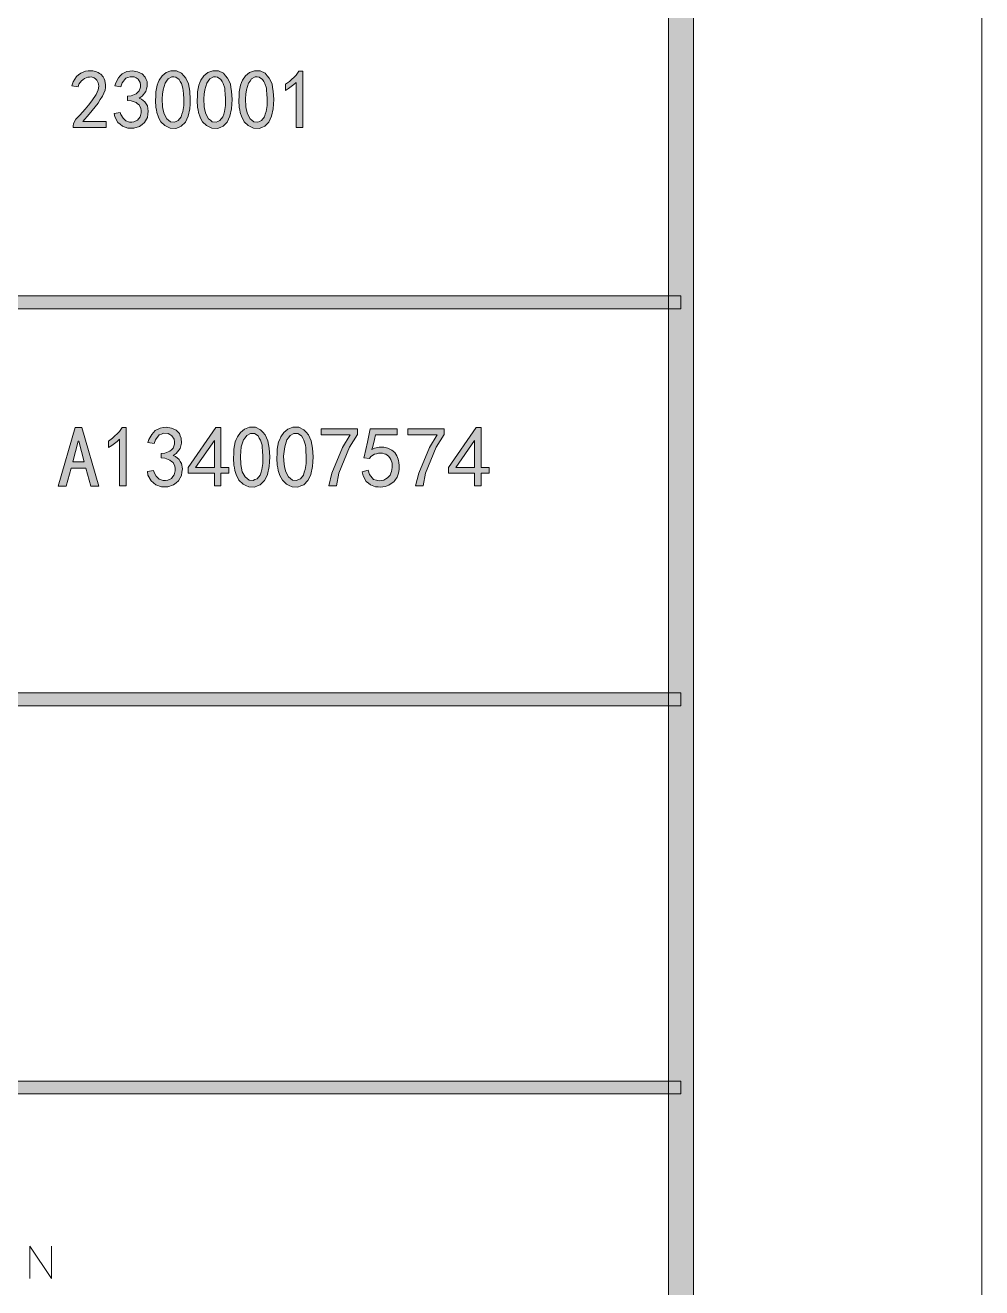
# Model space of a CAD drawing. Header units: millimetres. Extents: x 803 to 707111, y 130 to 2706464.
# Drawn here: x 703296 to 707111, y 2691996 to 2697030 of the extents above; entities that cross this region are included whole.
import ezdxf

# ---------------------------------------------------------------- set-up
doc = ezdxf.new("R2010")
doc.units = ezdxf.units.MM

msp = doc.modelspace()

# ---------------------------------------------------------------- hatches: boundary and pattern name
h = msp.add_hatch(color=0)
h.dxf.hatch_style = 2
h.paths.add_polyline_path([(705960.9, 2636339.7), (705860.9, 2636439.8), (705860.9, 2705213.8), (705960.9, 2705313.9)])
h = msp.add_hatch(color=0)
h.dxf.hatch_style = 2
h.paths.add_polyline_path([(703487.9, 2696627.8), (703488.8, 2696637.7), (703497.8, 2696655.3), (703505.9, 2696663), (703514.5, 2696670.8), (703536, 2696695.2), (703548.9, 2696711.5), (703562.2, 2696728.3), (703578.9, 2696754), (703582.8, 2696763.1), (703586.6, 2696772.1), (703589.7, 2696787.5), (703588.8, 2696794.4), (703587.5, 2696800.8), (703581.5, 2696811.6), (703576.3, 2696815.9), (703571.2, 2696819.7), (703559.2, 2696823.6), (703552.3, 2696822.7), (703545.4, 2696822.3), (703532.5, 2696817.2), (703526.1, 2696812.4), (703520.1, 2696807.7), (703510.7, 2696794.4), (703507.2, 2696785), (703482.7, 2696788.8), (703487.9, 2696803.9), (703501.2, 2696825.7), (703509.4, 2696832.6), (703517.5, 2696839.5), (703536.8, 2696846.8), (703547.6, 2696847.6), (703554, 2696848.1), (703566, 2696847.6), (703571.2, 2696846.8), (703576.3, 2696845.9), (703587.1, 2696841.2), (703592.7, 2696837.8), (703598.2, 2696834.3), (703607.3, 2696823.6), (703610.7, 2696816.3), (703614.1, 2696809), (703616.7, 2696791.8), (703615.8, 2696782), (703615, 2696771.7), (703604.7, 2696747.6), (703595.7, 2696733.9), (703586.6, 2696719.7), (703551.4, 2696675.9), (703525.7, 2696646.3), (703619.3, 2696646.3), (703619.3, 2696622.7), (703487.9, 2696622.7)])
h = msp.add_hatch(color=0)
h.dxf.hatch_style = 2
h.paths.add_polyline_path([(703651.5, 2696678.5), (703675.1, 2696682.3), (703677.7, 2696674.2), (703686.3, 2696660), (703691.8, 2696654.4), (703697.8, 2696648.9), (703712.4, 2696643.7), (703721, 2696644.1), (703730, 2696644.6), (703743.8, 2696651.4), (703748.9, 2696658.3), (703754.1, 2696665.2), (703758.8, 2696681.1), (703758.4, 2696689.6), (703757.5, 2696698.2), (703750.7, 2696712), (703744.6, 2696716.7), (703738.2, 2696721.8), (703718.5, 2696728.7), (703704.7, 2696730.4), (703704.7, 2696747.6), (703718.5, 2696748.9), (703738.2, 2696755.8), (703744.6, 2696761.8), (703750.7, 2696767.8), (703756.2, 2696782.8), (703755.4, 2696792.3), (703754.9, 2696801.7), (703746.4, 2696815.4), (703738.6, 2696819.7), (703730.9, 2696823.6), (703714.2, 2696824.9), (703705.6, 2696821.5), (703697, 2696818.4), (703682.8, 2696800), (703677.7, 2696785), (703654.1, 2696788.8), (703657.9, 2696800.8), (703668.7, 2696820.2), (703675.5, 2696827.9), (703682.4, 2696835.6), (703700.9, 2696845.1), (703712.9, 2696846.4), (703724.5, 2696847.6), (703744.6, 2696844.6), (703753.7, 2696840.3), (703762.2, 2696836.1), (703774.7, 2696823.2), (703778.1, 2696814.2), (703782, 2696805.6), (703782.9, 2696786.2), (703780.3, 2696775.9), (703777.7, 2696765.6), (703762.7, 2696747.6), (703750.2, 2696739.4), (703759.7, 2696735.6), (703773.4, 2696724), (703778.1, 2696716.3), (703783.3, 2696708.5), (703786.3, 2696687.9), (703785, 2696675.5), (703783.3, 2696662.6), (703771.7, 2696642), (703762.2, 2696634.3), (703752.4, 2696626.5), (703730, 2696619.2), (703718, 2696619.7), (703705.6, 2696619.7), (703684.1, 2696627.4), (703675.1, 2696635.1), (703666.1, 2696642.4), (703654.1, 2696664.3)])
h = msp.add_hatch(color=0)
h.paths.add_polyline_path([(703816.8, 2696746.7), (703817.2, 2696763.9), (703822.4, 2696791.4), (703826.2, 2696801.3), (703830.5, 2696811.6), (703842.5, 2696827.9), (703850.3, 2696834.3), (703858.4, 2696841.2), (703877.3, 2696847.6), (703888.9, 2696847.6), (703900.1, 2696847.6), (703919.8, 2696838.2), (703928.4, 2696828.8), (703937, 2696819.3), (703947.7, 2696795.7), (703950.3, 2696781.1), (703952.9, 2696766.9), (703954.6, 2696734.3), (703953.7, 2696715.4), (703952.9, 2696696.9), (703946.4, 2696666.9), (703940.9, 2696655.3), (703935.3, 2696643.7), (703918.5, 2696627.4), (703907.8, 2696622.7), (703896.6, 2696617.9), (703874.3, 2696619.2), (703863.6, 2696624.8), (703852.4, 2696630), (703837, 2696645), (703832.2, 2696654), (703827.5, 2696663), (703821.1, 2696682.3), (703819.4, 2696692.2), (703817.2, 2696702.1), (703815.9, 2696729.6)])
h.paths.add_polyline_path([(703843.8, 2696754.5), (703842.1, 2696736.9), (703843.4, 2696705.1), (703846.4, 2696690.9), (703849.8, 2696676.8), (703860.6, 2696657), (703867.9, 2696651.4), (703875.6, 2696645.4), (703890.6, 2696643.3), (703898.4, 2696646.7), (703906.5, 2696650.1), (703917.7, 2696664.7), (703921.1, 2696675.5), (703925, 2696686.2), (703928.4, 2696709.4), (703928.4, 2696722.3), (703928.4, 2696734.7), (703927.5, 2696757.9), (703926.3, 2696768.2), (703925.4, 2696778.5), (703919.8, 2696797.4), (703914.7, 2696806), (703909.9, 2696814.2), (703897.1, 2696823.2), (703888.9, 2696823.6), (703880.7, 2696823.6), (703866.1, 2696815.9), (703860.1, 2696807.3), (703854.1, 2696798.7), (703846, 2696772.5)])
h = msp.add_hatch(color=0)
h.paths.add_polyline_path([(703982.9, 2696746.7), (703983.8, 2696763.9), (703988.5, 2696791.4), (703992.8, 2696801.3), (703997.1, 2696811.6), (704009.1, 2696827.9), (704016.8, 2696834.3), (704024.6, 2696841.2), (704043.9, 2696847.6), (704055.1, 2696847.6), (704066.7, 2696847.6), (704086.4, 2696838.2), (704094.6, 2696828.8), (704103.1, 2696819.3), (704114.3, 2696795.7), (704116.9, 2696781.1), (704119.5, 2696766.9), (704121.2, 2696734.3), (704119.9, 2696715.4), (704119, 2696696.9), (704112.6, 2696666.9), (704107, 2696655.3), (704101.4, 2696643.7), (704085.1, 2696627.4), (704074, 2696622.7), (704062.8, 2696617.9), (704040.9, 2696619.2), (704029.7, 2696624.8), (704018.6, 2696630), (704003.1, 2696645), (703998.4, 2696654), (703994.1, 2696663), (703987.7, 2696682.3), (703985.5, 2696692.2), (703983.8, 2696702.1), (703982.5, 2696729.6)])
h.paths.add_polyline_path([(704010.4, 2696754.5), (704008.3, 2696736.9), (704009.6, 2696705.1), (704013, 2696690.9), (704016, 2696676.8), (704026.7, 2696657), (704034.5, 2696651.4), (704041.8, 2696645.4), (704057.2, 2696643.3), (704064.9, 2696646.7), (704072.7, 2696650.1), (704083.8, 2696664.7), (704087.7, 2696675.5), (704091.1, 2696686.2), (704094.6, 2696709.4), (704094.6, 2696722.3), (704094.6, 2696734.7), (704093.7, 2696757.9), (704092.8, 2696768.2), (704092, 2696778.5), (704086, 2696797.4), (704081.3, 2696806), (704076.1, 2696814.2), (704063.2, 2696823.2), (704055.1, 2696823.6), (704046.9, 2696823.6), (704032.7, 2696815.9), (704026.3, 2696807.3), (704020.3, 2696798.7), (704012.1, 2696772.5)])
h = msp.add_hatch(color=0)
h.paths.add_polyline_path([(704149.1, 2696746.7), (704149.9, 2696763.9), (704154.7, 2696791.4), (704159, 2696801.3), (704163.3, 2696811.6), (704175.3, 2696827.9), (704183, 2696834.3), (704190.7, 2696841.2), (704210.1, 2696847.6), (704221.2, 2696847.6), (704232.8, 2696847.6), (704252.6, 2696838.2), (704261.1, 2696828.8), (704269.3, 2696819.3), (704280.5, 2696795.7), (704283, 2696781.1), (704285.6, 2696766.9), (704287.3, 2696734.3), (704286.5, 2696715.4), (704285.2, 2696696.9), (704278.7, 2696666.9), (704273.2, 2696655.3), (704268, 2696643.7), (704251.3, 2696627.4), (704240.1, 2696622.7), (704229.4, 2696617.9), (704207, 2696619.2), (704195.9, 2696624.8), (704185.2, 2696630), (704169.3, 2696645), (704165, 2696654), (704160.3, 2696663), (704153.8, 2696682.3), (704152.1, 2696692.2), (704149.9, 2696702.1), (704148.7, 2696729.6)])
h.paths.add_polyline_path([(704176.6, 2696754.5), (704174.4, 2696736.9), (704176.1, 2696705.1), (704179.1, 2696690.9), (704182.6, 2696676.8), (704193.3, 2696657), (704200.6, 2696651.4), (704207.9, 2696645.4), (704223.4, 2696643.3), (704231.1, 2696646.7), (704238.8, 2696650.1), (704250.4, 2696664.7), (704253.8, 2696675.5), (704257.3, 2696686.2), (704261.1, 2696709.4), (704261.1, 2696722.3), (704261.1, 2696734.7), (704259.9, 2696757.9), (704259, 2696768.2), (704258.1, 2696778.5), (704252.1, 2696797.4), (704247.4, 2696806), (704242.7, 2696814.2), (704229.4, 2696823.2), (704221.2, 2696823.6), (704213.5, 2696823.6), (704198.9, 2696815.9), (704192.9, 2696807.3), (704186.4, 2696798.7), (704178.7, 2696772.5)])
h = msp.add_hatch(color=0)
h.dxf.hatch_style = 2
h.paths.add_polyline_path([(704376.6, 2696802.1), (704368.1, 2696793.5), (704346.6, 2696777.2), (704333.7, 2696769.5), (704333.7, 2696794.4), (704350, 2696805.1), (704376.6, 2696831.3), (704386.9, 2696846.4), (704402.8, 2696846.4), (704402.8, 2696622.7), (704376.6, 2696622.7)])
h = msp.add_hatch(color=0)
h.dxf.hatch_style = 2
h.paths.add_polyline_path([(705910.7, 2695951.2), (705910.7, 2695899.2), (699906.3, 2695899.2), (699906.3, 2695951.2)])
h = msp.add_hatch(color=0)
h.paths.add_polyline_path([(703589.7, 2695191.7), (703557.5, 2695191.7), (703538.6, 2695263.4), (703478.9, 2695263.4), (703460, 2695191.7), (703427.8, 2695191.7), (703495.2, 2695425.7), (703522.2, 2695425.7)])
h.paths.add_polyline_path([(703531.7, 2695289.1), (703510.2, 2695371.6), (703507.2, 2695371.6), (703485.8, 2695289.1)])
h = msp.add_hatch(color=0)
h.dxf.hatch_style = 2
h.paths.add_polyline_path([(703672.1, 2695379.7), (703663.5, 2695370.7), (703641.2, 2695354), (703627.9, 2695345.8), (703627.9, 2695371.6), (703644.6, 2695383.2), (703672.1, 2695409.8), (703683.2, 2695425.7), (703699.1, 2695425.7), (703699.1, 2695193), (703672.1, 2695193)])
h = msp.add_hatch(color=0)
h.dxf.hatch_style = 2
h.paths.add_polyline_path([(703783.3, 2695251.3), (703807.3, 2695255.2), (703809.9, 2695246.6), (703818.9, 2695232), (703824.9, 2695226), (703830.9, 2695220.4), (703846.4, 2695214.8), (703855.4, 2695215.3), (703864.4, 2695215.7), (703879, 2695223), (703884.6, 2695230.3), (703889.8, 2695237.2), (703894.5, 2695253.5), (703894.1, 2695262.5), (703893.2, 2695272), (703886.3, 2695286.1), (703879.9, 2695290.8), (703873.4, 2695296), (703852.8, 2695303.3), (703838.7, 2695305.4), (703838.7, 2695322.6), (703852.8, 2695324.3), (703873.4, 2695331.6), (703879.9, 2695337.6), (703886.3, 2695343.7), (703891.9, 2695359.5), (703891.1, 2695369.4), (703890.6, 2695379.3), (703881.6, 2695393.5), (703873.4, 2695397.7), (703865.7, 2695402), (703848.1, 2695403.3), (703839.1, 2695399.9), (703830.1, 2695396.5), (703815.5, 2695377.6), (703809.9, 2695362.1), (703785.9, 2695366), (703789.7, 2695378), (703800.9, 2695398.6), (703808.2, 2695406.8), (703815.1, 2695414.5), (703834.4, 2695423.9), (703846.4, 2695425.7), (703858.9, 2695426.9), (703879.9, 2695423.9), (703889.3, 2695419.2), (703898.4, 2695414.9), (703911.2, 2695401.6), (703914.7, 2695392.6), (703918.5, 2695383.2), (703919.4, 2695363.4), (703916.8, 2695352.7), (703914.2, 2695341.9), (703898.8, 2695322.6), (703885.9, 2695314.9), (703895.3, 2695310.6), (703909.9, 2695298.6), (703914.7, 2695290.4), (703919.8, 2695282.3), (703923.3, 2695260.8), (703921.5, 2695247.9), (703919.8, 2695234.6), (703908.2, 2695213.1), (703897.9, 2695205.4), (703887.6, 2695197.2), (703864.9, 2695189.5), (703852, 2695189.5), (703839.1, 2695189.9), (703816.8, 2695198.1), (703807.3, 2695205.8), (703797.9, 2695213.6), (703785.9, 2695236.3)])
h = msp.add_hatch(color=0)
h.paths.add_polyline_path([(704050.8, 2695244.5), (703946.4, 2695244.5), (703946.4, 2695267.2), (704055.9, 2695425.7), (704076.5, 2695425.7), (704076.5, 2695267.2), (704108.7, 2695267.2), (704108.7, 2695244.5), (704076.5, 2695244.5), (704076.5, 2695193), (704050.8, 2695193)])
h.paths.add_polyline_path([(704050.8, 2695267.2), (704050.8, 2695374.1), (703974.8, 2695267.2)])
h = msp.add_hatch(color=0)
h.paths.add_polyline_path([(704127.6, 2695322.2), (704128.5, 2695340.2), (704133.6, 2695368.6), (704137.9, 2695378.9), (704142.2, 2695389.2), (704154.7, 2695406.8), (704162.8, 2695413.2), (704171, 2695420.1), (704190.7, 2695426.9), (704202.8, 2695426.9), (704214.3, 2695426.9), (704235, 2695417.1), (704244, 2695407.2), (704252.6, 2695397.3), (704264.2, 2695372.8), (704266.7, 2695357.8), (704269.7, 2695343.2), (704271.5, 2695308.9), (704270.2, 2695289.6), (704269.3, 2695270.2), (704262.4, 2695238.9), (704256.9, 2695226.9), (704250.8, 2695214.8), (704233.7, 2695197.7), (704222.1, 2695193), (704210.9, 2695188.2), (704187.7, 2695189.5), (704176.1, 2695195.1), (704165, 2695200.7), (704148.7, 2695216.1), (704143.9, 2695225.6), (704139.2, 2695235), (704132.3, 2695254.8), (704130.2, 2695265.5), (704128.5, 2695275.8), (704127.2, 2695304.2)])
h.paths.add_polyline_path([(704156, 2695330.3), (704154.2, 2695311.5), (704155.5, 2695278.4), (704159, 2695264.2), (704162, 2695249.6), (704173.1, 2695229), (704180.9, 2695223), (704189, 2695216.6), (704204.9, 2695214.4), (704212.6, 2695218.3), (704220.8, 2695221.7), (704232.8, 2695236.7), (704236.7, 2695247.9), (704240.1, 2695259.1), (704244, 2695283.1), (704244, 2695296.4), (704244, 2695309.7), (704242.7, 2695333.8), (704241.8, 2695344.5), (704241, 2695355.2), (704235, 2695375), (704229.8, 2695383.6), (704224.7, 2695392.6), (704210.9, 2695401.6), (704202.8, 2695402), (704194.2, 2695402), (704179.6, 2695393.9), (704173.1, 2695384.9), (704166.7, 2695376.3), (704158.1, 2695348.8)])
h = msp.add_hatch(color=0)
h.paths.add_polyline_path([(704300.6, 2695322.2), (704301.5, 2695340.2), (704306.2, 2695368.6), (704311, 2695378.9), (704315.2, 2695389.2), (704327.7, 2695406.8), (704335.9, 2695413.2), (704344, 2695420.1), (704363.8, 2695426.9), (704375.8, 2695426.9), (704387.4, 2695426.9), (704408, 2695417.1), (704417, 2695407.2), (704425.6, 2695397.3), (704437.2, 2695372.8), (704439.8, 2695357.8), (704442.3, 2695343.2), (704444, 2695308.9), (704443.2, 2695289.6), (704442.3, 2695270.2), (704435.5, 2695238.9), (704429.9, 2695226.9), (704423.9, 2695214.8), (704406.7, 2695197.7), (704395.1, 2695193), (704383.9, 2695188.2), (704360.8, 2695189.5), (704349.2, 2695195.1), (704338, 2695200.7), (704321.7, 2695216.1), (704317, 2695225.6), (704312.2, 2695235), (704305.4, 2695254.8), (704303.2, 2695265.5), (704301.5, 2695275.8), (704299.8, 2695304.2)])
h.paths.add_polyline_path([(704329, 2695330.3), (704326.8, 2695311.5), (704328.6, 2695278.4), (704331.6, 2695264.2), (704335, 2695249.6), (704346.2, 2695229), (704353.9, 2695223), (704361.6, 2695216.6), (704377.5, 2695214.4), (704385.7, 2695218.3), (704393.8, 2695221.7), (704405.8, 2695236.7), (704409.3, 2695247.9), (704413.1, 2695259.1), (704417, 2695283.1), (704417, 2695296.4), (704417, 2695309.7), (704415.7, 2695333.8), (704414.9, 2695344.5), (704414, 2695355.2), (704407.6, 2695375), (704402.8, 2695383.6), (704397.7, 2695392.6), (704383.9, 2695401.6), (704375.8, 2695402), (704367.2, 2695402), (704352.2, 2695393.9), (704345.7, 2695384.9), (704339.3, 2695376.3), (704331.1, 2695348.8)])
h = msp.add_hatch(color=0)
h.dxf.hatch_style = 2
h.paths.add_polyline_path([(704507.6, 2695193), (704519.6, 2695244.5), (704562.1, 2695346.7), (704592.6, 2695397.3), (704476.2, 2695397.3), (704476.2, 2695421.4), (704620.9, 2695421.4), (704620.9, 2695398.6), (704589.2, 2695347.1), (704547.1, 2695244.5), (704537.2, 2695193)])
h = msp.add_hatch(color=0)
h.dxf.hatch_style = 2
h.paths.add_polyline_path([(704664.3, 2695256.5), (704669, 2695238.5), (704684.9, 2695218.3), (704696.5, 2695216.1), (704708.1, 2695214), (704726.6, 2695216.6), (704733.9, 2695220.9), (704740.7, 2695225.2), (704751, 2695236.7), (704754, 2695243.6), (704757, 2695250.9), (704759.6, 2695266.8), (704759.6, 2695275.4), (704759.2, 2695284.4), (704754.5, 2695299), (704750.2, 2695305.4), (704745.4, 2695311.5), (704734.3, 2695319.6), (704727.8, 2695321.3), (704721, 2695323.5), (704705.5, 2695323.5), (704697.4, 2695321.3), (704688.8, 2695319.6), (704675, 2695310.2), (704669.5, 2695302.4), (704646.7, 2695305.4), (704648, 2695309.3), (704660.9, 2695367.3), (704672.5, 2695421.4), (704778.9, 2695421.4), (704778.9, 2695397.3), (704692.6, 2695397.3), (704689.2, 2695378.9), (704682.3, 2695349.7), (704678.9, 2695338.9), (704689.2, 2695343.7), (704708.1, 2695347.9), (704716.7, 2695347.9), (704725.7, 2695347.5), (704742.4, 2695343.2), (704750.6, 2695339.8), (704758.8, 2695335.9), (704770.8, 2695326), (704774.2, 2695319.6), (704778.1, 2695313.2), (704783.2, 2695300.3), (704784.9, 2695293.8), (704786.7, 2695287.4), (704788, 2695273.7), (704788, 2695265.9), (704787.5, 2695258.6), (704784.5, 2695243.6), (704781.9, 2695235.5), (704778.9, 2695227.7), (704770.8, 2695214.8), (704765.6, 2695210.1), (704760, 2695205), (704746.7, 2695196.8), (704739, 2695193.8), (704731.3, 2695190.8), (704713.7, 2695188.2), (704703.4, 2695189.1), (704693.1, 2695189.5), (704673.7, 2695197.2), (704664.7, 2695203.7), (704655.7, 2695210.6), (704643.3, 2695233.7), (704639.8, 2695249.6)])
h = msp.add_hatch(color=0)
h.dxf.hatch_style = 2
h.paths.add_polyline_path([(704853.2, 2695193), (704865.7, 2695244.5), (704908.2, 2695346.7), (704938.7, 2695397.3), (704822.3, 2695397.3), (704822.3, 2695421.4), (704967, 2695421.4), (704967, 2695398.6), (704935.2, 2695347.1), (704893.1, 2695244.5), (704883.3, 2695193)])
h = msp.add_hatch(color=0)
h.paths.add_polyline_path([(705088.5, 2695244.5), (704984.6, 2695244.5), (704984.6, 2695267.2), (705094.1, 2695425.7), (705114.3, 2695425.7), (705114.3, 2695267.2), (705146.5, 2695267.2), (705146.5, 2695244.5), (705114.3, 2695244.5), (705114.3, 2695193), (705088.5, 2695193)])
h.paths.add_polyline_path([(705088.5, 2695267.2), (705088.5, 2695374.1), (705012.9, 2695267.2)])
h = msp.add_hatch(color=0)
h.dxf.hatch_style = 2
h.paths.add_polyline_path([(705910.7, 2694368.2), (705910.7, 2694316.7), (699906.3, 2694316.7), (699906.3, 2694368.2)])
h = msp.add_hatch(color=0)
h.dxf.hatch_style = 2
h.paths.add_polyline_path([(705910.7, 2692820.4), (705910.7, 2692768.9), (699906.3, 2692768.9), (699906.3, 2692820.4)])

# ---------------------------------------------------------------- linework, layer by layer
at = {"color": 0, "lineweight": 0}
for points in [[(707110.7, 2635190), (707110.7, 2706463.7), (606199.4, 2706463.7), (606199.4, 2635190)], [(705960.9, 2636339.7), (705860.9, 2636439.8), (705860.9, 2705213.8), (705960.9, 2705313.9)], [(703487.9, 2696627.8), (703488.8, 2696637.7), (703497.8, 2696655.3), (703505.9, 2696663), (703514.5, 2696670.8), (703536, 2696695.2), (703548.9, 2696711.5), (703562.2, 2696728.3), (703578.9, 2696754), (703582.8, 2696763.1), (703586.6, 2696772.1), (703589.7, 2696787.5), (703588.8, 2696794.4), (703587.5, 2696800.8), (703581.5, 2696811.6), (703576.3, 2696815.9), (703571.2, 2696819.7), (703559.2, 2696823.6), (703552.3, 2696822.7), (703545.4, 2696822.3), (703532.5, 2696817.2), (703526.1, 2696812.4), (703520.1, 2696807.7), (703510.7, 2696794.4), (703507.2, 2696785), (703482.7, 2696788.8), (703487.9, 2696803.9), (703501.2, 2696825.7), (703509.4, 2696832.6), (703517.5, 2696839.5), (703536.8, 2696846.8), (703547.6, 2696847.6), (703554, 2696848.1), (703566, 2696847.6), (703571.2, 2696846.8), (703576.3, 2696845.9), (703587.1, 2696841.2), (703592.7, 2696837.8), (703598.2, 2696834.3), (703607.3, 2696823.6), (703610.7, 2696816.3), (703614.1, 2696809), (703616.7, 2696791.8), (703615.8, 2696782), (703615, 2696771.7), (703604.7, 2696747.6), (703595.7, 2696733.9), (703586.6, 2696719.7), (703551.4, 2696675.9), (703525.7, 2696646.3), (703619.3, 2696646.3), (703619.3, 2696622.7), (703487.9, 2696622.7)], [(703651.5, 2696678.5), (703675.1, 2696682.3), (703677.7, 2696674.2), (703686.3, 2696660), (703691.8, 2696654.4), (703697.8, 2696648.9), (703712.4, 2696643.7), (703721, 2696644.1), (703730, 2696644.6), (703743.8, 2696651.4), (703748.9, 2696658.3), (703754.1, 2696665.2), (703758.8, 2696681.1), (703758.4, 2696689.6), (703757.5, 2696698.2), (703750.7, 2696712), (703744.6, 2696716.7), (703738.2, 2696721.8), (703718.5, 2696728.7), (703704.7, 2696730.4), (703704.7, 2696747.6), (703718.5, 2696748.9), (703738.2, 2696755.8), (703744.6, 2696761.8), (703750.7, 2696767.8), (703756.2, 2696782.8), (703755.4, 2696792.3), (703754.9, 2696801.7), (703746.4, 2696815.4), (703738.6, 2696819.7), (703730.9, 2696823.6), (703714.2, 2696824.9), (703705.6, 2696821.5), (703697, 2696818.4), (703682.8, 2696800), (703677.7, 2696785), (703654.1, 2696788.8), (703657.9, 2696800.8), (703668.7, 2696820.2), (703675.5, 2696827.9), (703682.4, 2696835.6), (703700.9, 2696845.1), (703712.9, 2696846.4), (703724.5, 2696847.6), (703744.6, 2696844.6), (703753.7, 2696840.3), (703762.2, 2696836.1), (703774.7, 2696823.2), (703778.1, 2696814.2), (703782, 2696805.6), (703782.9, 2696786.2), (703780.3, 2696775.9), (703777.7, 2696765.6), (703762.7, 2696747.6), (703750.2, 2696739.4), (703759.7, 2696735.6), (703773.4, 2696724), (703778.1, 2696716.3), (703783.3, 2696708.5), (703786.3, 2696687.9), (703785, 2696675.5), (703783.3, 2696662.6), (703771.7, 2696642), (703762.2, 2696634.3), (703752.4, 2696626.5), (703730, 2696619.2), (703718, 2696619.7), (703705.6, 2696619.7), (703684.1, 2696627.4), (703675.1, 2696635.1), (703666.1, 2696642.4), (703654.1, 2696664.3)], [(703816.8, 2696746.7), (703817.2, 2696763.9), (703822.4, 2696791.4), (703826.2, 2696801.3), (703830.5, 2696811.6), (703842.5, 2696827.9), (703850.3, 2696834.3), (703858.4, 2696841.2), (703877.3, 2696847.6), (703888.9, 2696847.6), (703900.1, 2696847.6), (703919.8, 2696838.2), (703928.4, 2696828.8), (703937, 2696819.3), (703947.7, 2696795.7), (703950.3, 2696781.1), (703952.9, 2696766.9), (703954.6, 2696734.3), (703953.7, 2696715.4), (703952.9, 2696696.9), (703946.4, 2696666.9), (703940.9, 2696655.3), (703935.3, 2696643.7), (703918.5, 2696627.4), (703907.8, 2696622.7), (703896.6, 2696617.9), (703874.3, 2696619.2), (703863.6, 2696624.8), (703852.4, 2696630), (703837, 2696645), (703832.2, 2696654), (703827.5, 2696663), (703821.1, 2696682.3), (703819.4, 2696692.2), (703817.2, 2696702.1), (703815.9, 2696729.6)], [(703843.8, 2696754.5), (703842.1, 2696736.9), (703843.4, 2696705.1), (703846.4, 2696690.9), (703849.8, 2696676.8), (703860.6, 2696657), (703867.9, 2696651.4), (703875.6, 2696645.4), (703890.6, 2696643.3), (703898.4, 2696646.7), (703906.5, 2696650.1), (703917.7, 2696664.7), (703921.1, 2696675.5), (703925, 2696686.2), (703928.4, 2696709.4), (703928.4, 2696722.3), (703928.4, 2696734.7), (703927.5, 2696757.9), (703926.3, 2696768.2), (703925.4, 2696778.5), (703919.8, 2696797.4), (703914.7, 2696806), (703909.9, 2696814.2), (703897.1, 2696823.2), (703888.9, 2696823.6), (703880.7, 2696823.6), (703866.1, 2696815.9), (703860.1, 2696807.3), (703854.1, 2696798.7), (703846, 2696772.5)], [(703982.9, 2696746.7), (703983.8, 2696763.9), (703988.5, 2696791.4), (703992.8, 2696801.3), (703997.1, 2696811.6), (704009.1, 2696827.9), (704016.8, 2696834.3), (704024.6, 2696841.2), (704043.9, 2696847.6), (704055.1, 2696847.6), (704066.7, 2696847.6), (704086.4, 2696838.2), (704094.6, 2696828.8), (704103.1, 2696819.3), (704114.3, 2696795.7), (704116.9, 2696781.1), (704119.5, 2696766.9), (704121.2, 2696734.3), (704119.9, 2696715.4), (704119, 2696696.9), (704112.6, 2696666.9), (704107, 2696655.3), (704101.4, 2696643.7), (704085.1, 2696627.4), (704074, 2696622.7), (704062.8, 2696617.9), (704040.9, 2696619.2), (704029.7, 2696624.8), (704018.6, 2696630), (704003.1, 2696645), (703998.4, 2696654), (703994.1, 2696663), (703987.7, 2696682.3), (703985.5, 2696692.2), (703983.8, 2696702.1), (703982.5, 2696729.6)], [(704010.4, 2696754.5), (704008.3, 2696736.9), (704009.6, 2696705.1), (704013, 2696690.9), (704016, 2696676.8), (704026.7, 2696657), (704034.5, 2696651.4), (704041.8, 2696645.4), (704057.2, 2696643.3), (704064.9, 2696646.7), (704072.7, 2696650.1), (704083.8, 2696664.7), (704087.7, 2696675.5), (704091.1, 2696686.2), (704094.6, 2696709.4), (704094.6, 2696722.3), (704094.6, 2696734.7), (704093.7, 2696757.9), (704092.8, 2696768.2), (704092, 2696778.5), (704086, 2696797.4), (704081.3, 2696806), (704076.1, 2696814.2), (704063.2, 2696823.2), (704055.1, 2696823.6), (704046.9, 2696823.6), (704032.7, 2696815.9), (704026.3, 2696807.3), (704020.3, 2696798.7), (704012.1, 2696772.5)], [(704149.1, 2696746.7), (704149.9, 2696763.9), (704154.7, 2696791.4), (704159, 2696801.3), (704163.3, 2696811.6), (704175.3, 2696827.9), (704183, 2696834.3), (704190.7, 2696841.2), (704210.1, 2696847.6), (704221.2, 2696847.6), (704232.8, 2696847.6), (704252.6, 2696838.2), (704261.1, 2696828.8), (704269.3, 2696819.3), (704280.5, 2696795.7), (704283, 2696781.1), (704285.6, 2696766.9), (704287.3, 2696734.3), (704286.5, 2696715.4), (704285.2, 2696696.9), (704278.7, 2696666.9), (704273.2, 2696655.3), (704268, 2696643.7), (704251.3, 2696627.4), (704240.1, 2696622.7), (704229.4, 2696617.9), (704207, 2696619.2), (704195.9, 2696624.8), (704185.2, 2696630), (704169.3, 2696645), (704165, 2696654), (704160.3, 2696663), (704153.8, 2696682.3), (704152.1, 2696692.2), (704149.9, 2696702.1), (704148.7, 2696729.6)], [(704176.6, 2696754.5), (704174.4, 2696736.9), (704176.1, 2696705.1), (704179.1, 2696690.9), (704182.6, 2696676.8), (704193.3, 2696657), (704200.6, 2696651.4), (704207.9, 2696645.4), (704223.4, 2696643.3), (704231.1, 2696646.7), (704238.8, 2696650.1), (704250.4, 2696664.7), (704253.8, 2696675.5), (704257.3, 2696686.2), (704261.1, 2696709.4), (704261.1, 2696722.3), (704261.1, 2696734.7), (704259.9, 2696757.9), (704259, 2696768.2), (704258.1, 2696778.5), (704252.1, 2696797.4), (704247.4, 2696806), (704242.7, 2696814.2), (704229.4, 2696823.2), (704221.2, 2696823.6), (704213.5, 2696823.6), (704198.9, 2696815.9), (704192.9, 2696807.3), (704186.4, 2696798.7), (704178.7, 2696772.5)], [(704376.6, 2696802.1), (704368.1, 2696793.5), (704346.6, 2696777.2), (704333.7, 2696769.5), (704333.7, 2696794.4), (704350, 2696805.1), (704376.6, 2696831.3), (704386.9, 2696846.4), (704402.8, 2696846.4), (704402.8, 2696622.7), (704376.6, 2696622.7)], [(705910.7, 2695951.2), (705910.7, 2695899.2), (699906.3, 2695899.2), (699906.3, 2695951.2)], [(703589.7, 2695191.7), (703557.5, 2695191.7), (703538.6, 2695263.4), (703478.9, 2695263.4), (703460, 2695191.7), (703427.8, 2695191.7), (703495.2, 2695425.7), (703522.2, 2695425.7)], [(703672.1, 2695379.7), (703663.5, 2695370.7), (703641.2, 2695354), (703627.9, 2695345.8), (703627.9, 2695371.6), (703644.6, 2695383.2), (703672.1, 2695409.8), (703683.2, 2695425.7), (703699.1, 2695425.7), (703699.1, 2695193), (703672.1, 2695193)], [(703783.3, 2695251.3), (703807.3, 2695255.2), (703809.9, 2695246.6), (703818.9, 2695232), (703824.9, 2695226), (703830.9, 2695220.4), (703846.4, 2695214.8), (703855.4, 2695215.3), (703864.4, 2695215.7), (703879, 2695223), (703884.6, 2695230.3), (703889.8, 2695237.2), (703894.5, 2695253.5), (703894.1, 2695262.5), (703893.2, 2695272), (703886.3, 2695286.1), (703879.9, 2695290.8), (703873.4, 2695296), (703852.8, 2695303.3), (703838.7, 2695305.4), (703838.7, 2695322.6), (703852.8, 2695324.3), (703873.4, 2695331.6), (703879.9, 2695337.6), (703886.3, 2695343.7), (703891.9, 2695359.5), (703891.1, 2695369.4), (703890.6, 2695379.3), (703881.6, 2695393.5), (703873.4, 2695397.7), (703865.7, 2695402), (703848.1, 2695403.3), (703839.1, 2695399.9), (703830.1, 2695396.5), (703815.5, 2695377.6), (703809.9, 2695362.1), (703785.9, 2695366), (703789.7, 2695378), (703800.9, 2695398.6), (703808.2, 2695406.8), (703815.1, 2695414.5), (703834.4, 2695423.9), (703846.4, 2695425.7), (703858.9, 2695426.9), (703879.9, 2695423.9), (703889.3, 2695419.2), (703898.4, 2695414.9), (703911.2, 2695401.6), (703914.7, 2695392.6), (703918.5, 2695383.2), (703919.4, 2695363.4), (703916.8, 2695352.7), (703914.2, 2695341.9), (703898.8, 2695322.6), (703885.9, 2695314.9), (703895.3, 2695310.6), (703909.9, 2695298.6), (703914.7, 2695290.4), (703919.8, 2695282.3), (703923.3, 2695260.8), (703921.5, 2695247.9), (703919.8, 2695234.6), (703908.2, 2695213.1), (703897.9, 2695205.4), (703887.6, 2695197.2), (703864.9, 2695189.5), (703852, 2695189.5), (703839.1, 2695189.9), (703816.8, 2695198.1), (703807.3, 2695205.8), (703797.9, 2695213.6), (703785.9, 2695236.3)], [(704050.8, 2695244.5), (703946.4, 2695244.5), (703946.4, 2695267.2), (704055.9, 2695425.7), (704076.5, 2695425.7), (704076.5, 2695267.2), (704108.7, 2695267.2), (704108.7, 2695244.5), (704076.5, 2695244.5), (704076.5, 2695193), (704050.8, 2695193)], [(704127.6, 2695322.2), (704128.5, 2695340.2), (704133.6, 2695368.6), (704137.9, 2695378.9), (704142.2, 2695389.2), (704154.7, 2695406.8), (704162.8, 2695413.2), (704171, 2695420.1), (704190.7, 2695426.9), (704202.8, 2695426.9), (704214.3, 2695426.9), (704235, 2695417.1), (704244, 2695407.2), (704252.6, 2695397.3), (704264.2, 2695372.8), (704266.7, 2695357.8), (704269.7, 2695343.2), (704271.5, 2695308.9), (704270.2, 2695289.6), (704269.3, 2695270.2), (704262.4, 2695238.9), (704256.9, 2695226.9), (704250.8, 2695214.8), (704233.7, 2695197.7), (704222.1, 2695193), (704210.9, 2695188.2), (704187.7, 2695189.5), (704176.1, 2695195.1), (704165, 2695200.7), (704148.7, 2695216.1), (704143.9, 2695225.6), (704139.2, 2695235), (704132.3, 2695254.8), (704130.2, 2695265.5), (704128.5, 2695275.8), (704127.2, 2695304.2)], [(704300.6, 2695322.2), (704301.5, 2695340.2), (704306.2, 2695368.6), (704311, 2695378.9), (704315.2, 2695389.2), (704327.7, 2695406.8), (704335.9, 2695413.2), (704344, 2695420.1), (704363.8, 2695426.9), (704375.8, 2695426.9), (704387.4, 2695426.9), (704408, 2695417.1), (704417, 2695407.2), (704425.6, 2695397.3), (704437.2, 2695372.8), (704439.8, 2695357.8), (704442.3, 2695343.2), (704444, 2695308.9), (704443.2, 2695289.6), (704442.3, 2695270.2), (704435.5, 2695238.9), (704429.9, 2695226.9), (704423.9, 2695214.8), (704406.7, 2695197.7), (704395.1, 2695193), (704383.9, 2695188.2), (704360.8, 2695189.5), (704349.2, 2695195.1), (704338, 2695200.7), (704321.7, 2695216.1), (704317, 2695225.6), (704312.2, 2695235), (704305.4, 2695254.8), (704303.2, 2695265.5), (704301.5, 2695275.8), (704299.8, 2695304.2)], [(704507.6, 2695193), (704519.6, 2695244.5), (704562.1, 2695346.7), (704592.6, 2695397.3), (704476.2, 2695397.3), (704476.2, 2695421.4), (704620.9, 2695421.4), (704620.9, 2695398.6), (704589.2, 2695347.1), (704547.1, 2695244.5), (704537.2, 2695193)], [(704664.3, 2695256.5), (704669, 2695238.5), (704684.9, 2695218.3), (704696.5, 2695216.1), (704708.1, 2695214), (704726.6, 2695216.6), (704733.9, 2695220.9), (704740.7, 2695225.2), (704751, 2695236.7), (704754, 2695243.6), (704757, 2695250.9), (704759.6, 2695266.8), (704759.6, 2695275.4), (704759.2, 2695284.4), (704754.5, 2695299), (704750.2, 2695305.4), (704745.4, 2695311.5), (704734.3, 2695319.6), (704727.8, 2695321.3), (704721, 2695323.5), (704705.5, 2695323.5), (704697.4, 2695321.3), (704688.8, 2695319.6), (704675, 2695310.2), (704669.5, 2695302.4), (704646.7, 2695305.4), (704648, 2695309.3), (704660.9, 2695367.3), (704672.5, 2695421.4), (704778.9, 2695421.4), (704778.9, 2695397.3), (704692.6, 2695397.3), (704689.2, 2695378.9), (704682.3, 2695349.7), (704678.9, 2695338.9), (704689.2, 2695343.7), (704708.1, 2695347.9), (704716.7, 2695347.9), (704725.7, 2695347.5), (704742.4, 2695343.2), (704750.6, 2695339.8), (704758.8, 2695335.9), (704770.8, 2695326), (704774.2, 2695319.6), (704778.1, 2695313.2), (704783.2, 2695300.3), (704784.9, 2695293.8), (704786.7, 2695287.4), (704788, 2695273.7), (704788, 2695265.9), (704787.5, 2695258.6), (704784.5, 2695243.6), (704781.9, 2695235.5), (704778.9, 2695227.7), (704770.8, 2695214.8), (704765.6, 2695210.1), (704760, 2695205), (704746.7, 2695196.8), (704739, 2695193.8), (704731.3, 2695190.8), (704713.7, 2695188.2), (704703.4, 2695189.1), (704693.1, 2695189.5), (704673.7, 2695197.2), (704664.7, 2695203.7), (704655.7, 2695210.6), (704643.3, 2695233.7), (704639.8, 2695249.6)], [(704853.2, 2695193), (704865.7, 2695244.5), (704908.2, 2695346.7), (704938.7, 2695397.3), (704822.3, 2695397.3), (704822.3, 2695421.4), (704967, 2695421.4), (704967, 2695398.6), (704935.2, 2695347.1), (704893.1, 2695244.5), (704883.3, 2695193)], [(705088.5, 2695244.5), (704984.6, 2695244.5), (704984.6, 2695267.2), (705094.1, 2695425.7), (705114.3, 2695425.7), (705114.3, 2695267.2), (705146.5, 2695267.2), (705146.5, 2695244.5), (705114.3, 2695244.5), (705114.3, 2695193), (705088.5, 2695193)], [(703531.7, 2695289.1), (703510.2, 2695371.6), (703507.2, 2695371.6), (703485.8, 2695289.1)], [(704050.8, 2695267.2), (704050.8, 2695374.1), (703974.8, 2695267.2)], [(704156, 2695330.3), (704154.2, 2695311.5), (704155.5, 2695278.4), (704159, 2695264.2), (704162, 2695249.6), (704173.1, 2695229), (704180.9, 2695223), (704189, 2695216.6), (704204.9, 2695214.4), (704212.6, 2695218.3), (704220.8, 2695221.7), (704232.8, 2695236.7), (704236.7, 2695247.9), (704240.1, 2695259.1), (704244, 2695283.1), (704244, 2695296.4), (704244, 2695309.7), (704242.7, 2695333.8), (704241.8, 2695344.5), (704241, 2695355.2), (704235, 2695375), (704229.8, 2695383.6), (704224.7, 2695392.6), (704210.9, 2695401.6), (704202.8, 2695402), (704194.2, 2695402), (704179.6, 2695393.9), (704173.1, 2695384.9), (704166.7, 2695376.3), (704158.1, 2695348.8)], [(704329, 2695330.3), (704326.8, 2695311.5), (704328.6, 2695278.4), (704331.6, 2695264.2), (704335, 2695249.6), (704346.2, 2695229), (704353.9, 2695223), (704361.6, 2695216.6), (704377.5, 2695214.4), (704385.7, 2695218.3), (704393.8, 2695221.7), (704405.8, 2695236.7), (704409.3, 2695247.9), (704413.1, 2695259.1), (704417, 2695283.1), (704417, 2695296.4), (704417, 2695309.7), (704415.7, 2695333.8), (704414.9, 2695344.5), (704414, 2695355.2), (704407.6, 2695375), (704402.8, 2695383.6), (704397.7, 2695392.6), (704383.9, 2695401.6), (704375.8, 2695402), (704367.2, 2695402), (704352.2, 2695393.9), (704345.7, 2695384.9), (704339.3, 2695376.3), (704331.1, 2695348.8)], [(705088.5, 2695267.2), (705088.5, 2695374.1), (705012.9, 2695267.2)], [(705910.7, 2694368.2), (705910.7, 2694316.7), (699906.3, 2694316.7), (699906.3, 2694368.2)], [(705910.7, 2692820.4), (705910.7, 2692768.9), (699906.3, 2692768.9), (699906.3, 2692820.4)]]:
    msp.add_lwpolyline(points, close=True, dxfattribs=at)
msp.add_lwpolyline([(703314.9, 2692032.5), (703314.9, 2692161.4), (703400.7, 2692032.5), (703400.7, 2692161.4)], dxfattribs=at)

doc.saveas('drawing.dxf')
